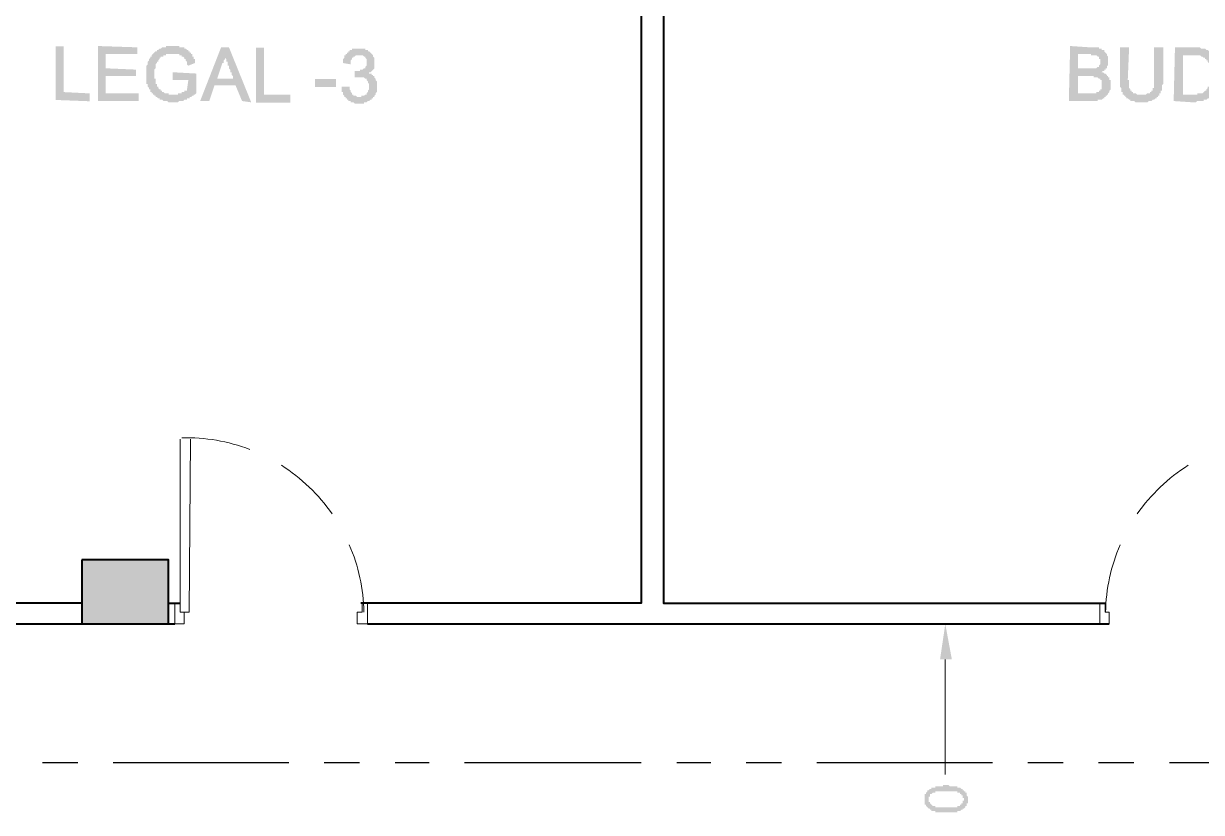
# Model space of a CAD drawing. Header units: inches. Extents: x -11 to 213, y -78 to 40.
# Drawn here: x 25.43 to 30.87, y 22.42 to 26.06 of the extents above; entities that cross this region are included whole.
import ezdxf

# ---------------------------------------------------------------- set-up
doc = ezdxf.new("R2010")
doc.units = ezdxf.units.IN
doc.header["$MEASUREMENT"] = 0
doc.layers.add('PDF_0', color=7, linetype='Continuous')

msp = doc.modelspace()

# ---------------------------------------------------------------- hatches: boundary and pattern name
at = {"layer": 'PDF_0'}
for points in [[(25.73476, 25.70622), (25.57752, 25.71227), (25.57752, 25.96023), (25.6138, 25.96023), (25.6138, 25.74856), (25.73476, 25.74251)], [(25.96015, 25.70722), (25.77267, 25.70722), (25.77267, 25.96123), (25.9541, 25.95518), (25.9541, 25.92494), (25.80896, 25.92494), (25.80896, 25.85841), (25.94806, 25.85237), (25.94806, 25.82213), (25.80896, 25.82213), (25.80896, 25.7435), (25.96015, 25.7435)], [(26.22627, 25.74351), (26.22022, 25.73746), (26.22022, 25.73746), (26.21417, 25.73746), (26.21417, 25.73141), (26.20812, 25.73141), (26.20812, 25.73141), (26.20208, 25.72536), (26.20208, 25.72536), (26.19603, 25.72536), (26.19603, 25.71932), (26.18998, 25.71932), (26.18998, 25.71932), (26.18393, 25.71932), (26.18393, 25.71327), (26.17789, 25.71327), (26.17789, 25.71327), (26.17184, 25.71327), (26.17184, 25.71327), (26.16579, 25.70722), (26.16579, 25.70722), (26.15974, 25.70722), (26.15974, 25.70722), (26.15369, 25.70722), (26.15369, 25.70722), (26.14765, 25.70722), (26.14765, 25.70722), (26.1416, 25.70117), (26.13555, 25.70117), (26.13555, 25.70117), (26.1295, 25.70117), (26.1295, 25.70117), (26.12345, 25.70117), (26.12345, 25.70117), (26.11741, 25.70117), (26.11741, 25.70117), (26.11136, 25.70117), (26.11136, 25.70117), (26.10531, 25.70117), (26.09926, 25.70117), (26.09926, 25.70117), (26.09321, 25.70722), (26.09321, 25.70722), (26.08717, 25.70722), (26.08717, 25.70722), (26.08112, 25.70722), (26.07507, 25.70722), (26.07507, 25.70722), (26.06902, 25.71327), (26.06902, 25.71327), (26.06298, 25.71327), (26.06298, 25.71327), (26.05693, 25.71327), (26.05693, 25.71932), (26.05088, 25.71932), (26.05088, 25.71932), (26.05088, 25.71932), (26.04483, 25.72536), (26.04483, 25.72536), (26.03878, 25.72536), (26.03878, 25.73141), (26.03274, 25.73141), (26.03274, 25.73141), (26.03274, 25.73746), (26.02669, 25.73746), (26.02669, 25.73746), (26.02669, 25.74351), (26.02064, 25.74351), (26.02064, 25.74351), (26.02064, 25.74955), (26.01459, 25.74955), (26.01459, 25.7556), (26.01459, 25.7556), (26.01459, 25.76165), (26.00854, 25.76165), (26.00854, 25.76165), (26.00854, 25.7677), (26.00854, 25.7677), (26.0025, 25.77375), (26.0025, 25.77375), (26.0025, 25.77979), (26.0025, 25.77979), (26.0025, 25.78584), (25.99645, 25.78584), (25.99645, 25.79189), (25.99645, 25.79794), (25.99645, 25.79794), (25.99645, 25.80399), (25.99645, 25.80399), (25.99645, 25.81003), (25.99645, 25.81003), (25.99645, 25.81608), (25.99645, 25.82213), (25.99645, 25.82213), (25.99645, 25.82818), (25.99645, 25.83423), (25.99645, 25.83423), (25.99645, 25.83423), (25.99645, 25.84027), (25.99645, 25.84027), (25.99645, 25.84632), (25.99645, 25.85237), (25.99645, 25.85237), (25.99645, 25.85842), (25.99645, 25.85842), (25.99645, 25.86446), (25.99645, 25.86446), (25.99645, 25.87051), (25.99645, 25.87051), (26.0025, 25.87656), (26.0025, 25.88261), (26.0025, 25.88261), (26.0025, 25.88866), (26.0025, 25.88866), (26.00854, 25.8947), (26.00854, 25.8947), (26.00854, 25.8947), (26.00854, 25.90075), (26.01459, 25.9068), (26.01459, 25.9068), (26.01459, 25.91285), (26.01459, 25.91285), (26.02064, 25.91285), (26.02064, 25.9189), (26.02064, 25.9189), (26.02669, 25.92494), (26.02669, 25.92494), (26.03274, 25.93099), (26.03274, 25.93099), (26.03274, 25.93099), (26.03878, 25.93704), (26.03878, 25.93704), (26.04483, 25.93704), (26.04483, 25.94309), (26.05088, 25.94309), (26.05088, 25.94309), (26.05693, 25.94913), (26.05693, 25.94913), (26.06298, 25.94913), (26.06298, 25.94913), (26.06298, 25.94913), (26.06902, 25.95518), (26.06902, 25.95518), (26.07507, 25.95518), (26.08112, 25.95518), (26.08112, 25.95518), (26.08717, 25.95518), (26.08717, 25.96123), (26.09321, 25.96123), (26.09321, 25.96123), (26.09926, 25.96123), (26.09926, 25.96123), (26.10531, 25.96123), (26.11136, 25.96123), (26.11136, 25.96123), (26.11741, 25.96123), (26.11741, 25.96123), (26.12345, 25.96123), (26.1295, 25.96123), (26.1295, 25.96123), (26.13555, 25.96123), (26.1416, 25.96123), (26.1416, 25.96123), (26.14765, 25.96123), (26.14765, 25.95518), (26.15369, 25.95518), (26.15369, 25.95518), (26.15974, 25.95518), (26.16579, 25.95518), (26.16579, 25.95518), (26.17184, 25.95518), (26.17184, 25.94913), (26.17789, 25.94913), (26.17789, 25.94913), (26.17789, 25.94913), (26.18393, 25.94309), (26.18393, 25.94309), (26.18998, 25.94309), (26.18998, 25.93704), (26.18998, 25.93704), (26.19603, 25.93704), (26.19603, 25.93099), (26.20208, 25.93099), (26.20208, 25.93099), (26.20208, 25.92494), (26.20812, 25.92494), (26.20812, 25.9189), (26.20812, 25.9189), (26.20812, 25.91285), (26.21417, 25.91285), (26.21417, 25.9068), (26.21417, 25.9068), (26.21417, 25.90075), (26.22022, 25.90075), (26.22022, 25.8947), (26.22022, 25.8947), (26.22022, 25.88866), (26.22022, 25.88261), (26.22022, 25.88261), (26.18998, 25.87051), (26.18393, 25.87656), (26.18393, 25.88261), (26.18393, 25.88261), (26.18393, 25.88866), (26.18393, 25.88866), (26.17789, 25.8947), (26.17789, 25.8947), (26.17789, 25.90075), (26.17184, 25.90075), (26.17184, 25.9068), (26.17184, 25.9068), (26.16579, 25.91285), (26.16579, 25.91285), (26.16579, 25.91285), (26.15974, 25.91285), (26.15974, 25.9189), (26.15369, 25.9189), (26.15369, 25.9189), (26.14765, 25.9189), (26.14765, 25.92494), (26.1416, 25.92494), (26.1416, 25.92494), (26.13555, 25.92494), (26.13555, 25.92494), (26.1295, 25.92494), (26.12345, 25.92494), (26.12345, 25.92494), (26.11741, 25.92494), (26.11741, 25.92494), (26.11136, 25.92494), (26.11136, 25.92494), (26.10531, 25.92494), (26.09926, 25.92494), (26.09926, 25.92494), (26.09321, 25.92494), (26.09321, 25.92494), (26.08717, 25.92494), (26.08717, 25.9189), (26.08112, 25.9189), (26.08112, 25.9189), (26.07507, 25.9189), (26.07507, 25.91285), (26.06902, 25.91285), (26.06902, 25.91285), (26.06298, 25.91285), (26.06298, 25.9068), (26.06298, 25.9068), (26.05693, 25.9068), (26.05693, 25.90075), (26.05693, 25.90075), (26.05693, 25.90075), (26.05088, 25.8947), (26.05088, 25.8947), (26.05088, 25.88866), (26.04483, 25.88866), (26.04483, 25.88866), (26.04483, 25.88261), (26.04483, 25.88261), (26.03878, 25.87656), (26.03878, 25.87656), (26.03878, 25.87051), (26.03878, 25.86446), (26.03878, 25.86446), (26.03878, 25.85842), (26.03878, 25.85842), (26.03274, 25.85237), (26.03274, 25.85237), (26.03274, 25.84632), (26.03274, 25.84027), (26.03274, 25.84027), (26.03274, 25.83423), (26.03274, 25.83423), (26.03274, 25.82818), (26.03274, 25.82818), (26.03274, 25.82213), (26.03274, 25.81608), (26.03274, 25.81608), (26.03274, 25.81003), (26.03878, 25.81003), (26.03878, 25.80399), (26.03878, 25.79794), (26.03878, 25.79794), (26.03878, 25.79189), (26.03878, 25.79189), (26.03878, 25.78584), (26.04483, 25.78584), (26.04483, 25.77979), (26.04483, 25.77979), (26.04483, 25.77979), (26.04483, 25.77375), (26.05088, 25.77375), (26.05088, 25.7677), (26.05088, 25.7677), (26.05693, 25.76165), (26.05693, 25.76165), (26.06298, 25.76165), (26.06298, 25.7556), (26.06298, 25.7556), (26.06902, 25.7556), (26.06902, 25.74955), (26.07507, 25.74955), (26.07507, 25.74955), (26.07507, 25.74955), (26.08112, 25.74351), (26.08112, 25.74351), (26.08717, 25.74351), (26.08717, 25.74351), (26.09321, 25.74351), (26.09926, 25.74351), (26.09926, 25.73746), (26.10531, 25.73746), (26.10531, 25.73746), (26.11136, 25.73746), (26.11136, 25.73746), (26.11741, 25.73746), (26.11741, 25.73746), (26.12345, 25.73746), (26.12345, 25.73746), (26.1295, 25.73746), (26.13555, 25.73746), (26.13555, 25.73746), (26.1416, 25.73746), (26.1416, 25.74351), (26.14765, 25.74351), (26.14765, 25.74351), (26.15369, 25.74351), (26.15369, 25.74351), (26.15974, 25.74351), (26.15974, 25.74955), (26.16579, 25.74955), (26.16579, 25.74955), (26.17184, 25.74955), (26.17184, 25.7556), (26.17789, 25.7556), (26.17789, 25.7556), (26.18393, 25.7556), (26.18393, 25.76165), (26.18393, 25.76165), (26.18998, 25.80399), (26.11741, 25.80399), (26.11741, 25.84027), (26.22627, 25.83423)], [(26.66008, 25.70017), (26.50284, 25.70017), (26.50284, 25.95418), (26.53913, 25.95418), (26.53913, 25.73646), (26.66008, 25.73646)], [(27.01857, 25.83423), (27.01857, 25.83423), (27.02462, 25.83423), (27.03067, 25.83423), (27.03067, 25.83423), (27.03672, 25.83423), (27.03672, 25.82818), (27.03672, 25.82818), (27.04276, 25.82818), (27.04276, 25.82213), (27.04881, 25.82213), (27.04881, 25.81608), (27.04881, 25.81608), (27.04881, 25.81608), (27.05486, 25.81004), (27.05486, 25.81004), (27.05486, 25.80399), (27.05486, 25.80399), (27.06091, 25.79794), (27.06091, 25.79794), (27.06091, 25.79189), (27.06091, 25.79189), (27.06091, 25.78585), (27.06091, 25.7798), (27.06091, 25.7798), (27.06091, 25.77375), (27.06091, 25.77375), (27.06091, 25.7677), (27.06091, 25.7677), (27.06091, 25.76165), (27.06091, 25.76165), (27.06091, 25.75561), (27.06091, 25.75561), (27.06091, 25.74956), (27.06091, 25.74956), (27.05486, 25.74351), (27.05486, 25.74351), (27.05486, 25.73746), (27.05486, 25.73746), (27.04881, 25.73141), (27.04881, 25.73141), (27.04881, 25.72537), (27.04276, 25.72537), (27.04276, 25.72537), (27.04276, 25.71932), (27.03672, 25.71932), (27.03672, 25.71932), (27.03672, 25.71327), (27.03067, 25.71327), (27.03067, 25.71327), (27.02462, 25.70722), (27.02462, 25.70722), (27.01857, 25.70722), (27.01857, 25.70722), (27.01253, 25.70118), (27.01253, 25.70118), (27.00648, 25.70118), (27.00648, 25.70118), (27.00043, 25.70118), (27.00043, 25.69513), (26.99438, 25.69513), (26.99438, 25.69513), (26.98833, 25.69513), (26.98229, 25.69513), (26.98229, 25.69513), (26.97624, 25.69513), (26.97624, 25.69513), (26.97624, 25.69513), (26.97019, 25.69513), (26.96414, 25.69513), (26.96414, 25.69513), (26.95809, 25.69513), (26.95809, 25.69513), (26.95205, 25.70118), (26.95205, 25.70118), (26.946, 25.70118), (26.93995, 25.70118), (26.93995, 25.70118), (26.93995, 25.70722), (26.9339, 25.70722), (26.9339, 25.70722), (26.92786, 25.70722), (26.92786, 25.71327), (26.92181, 25.71327), (26.92181, 25.71327), (26.92181, 25.71932), (26.91576, 25.71932), (26.91576, 25.72537), (26.91576, 25.72537), (26.90971, 25.72537), (26.90971, 25.73141), (26.90971, 25.73141), (26.90366, 25.73746), (26.90366, 25.73746), (26.90366, 25.74351), (26.90366, 25.74351), (26.90366, 25.74956), (26.89762, 25.74956), (26.89762, 25.75561), (26.89762, 25.76165), (26.89762, 25.76165), (26.89762, 25.7677), (26.89762, 25.7677), (26.89762, 25.77375), (26.9339, 25.77375), (26.9339, 25.77375), (26.9339, 25.7677), (26.9339, 25.76165), (26.9339, 25.76165), (26.93995, 25.75561), (26.93995, 25.75561), (26.93995, 25.74956), (26.93995, 25.74956), (26.946, 25.74351), (26.946, 25.74351), (26.946, 25.73746), (26.946, 25.73746), (26.95205, 25.73746), (26.95205, 25.73141), (26.95809, 25.73141), (26.95809, 25.73141), (26.96414, 25.73141), (26.96414, 25.73141), (26.97019, 25.72537), (26.97019, 25.72537), (26.97624, 25.72537), (26.97624, 25.72537), (26.98229, 25.72537), (26.98229, 25.72537), (26.98833, 25.72537), (26.98833, 25.73141), (26.99438, 25.73141), (26.99438, 25.73141), (27.00043, 25.73141), (27.00043, 25.73141), (27.00648, 25.73746), (27.00648, 25.73746), (27.01253, 25.73746), (27.01253, 25.74351), (27.01253, 25.74351), (27.01857, 25.74956), (27.01857, 25.74956), (27.01857, 25.75561), (27.01857, 25.75561), (27.02462, 25.76165), (27.02462, 25.76165), (27.02462, 25.7677), (27.02462, 25.7677), (27.02462, 25.77375), (27.02462, 25.7798), (27.02462, 25.7798), (27.02462, 25.78585), (27.02462, 25.78585), (27.01857, 25.79189), (27.01857, 25.79189), (27.01857, 25.79794), (27.01857, 25.79794), (27.01253, 25.80399), (27.01253, 25.80399), (27.01253, 25.80399), (27.01253, 25.81004), (27.00648, 25.81004), (27.00648, 25.81004), (27.00043, 25.81608), (27.00043, 25.81608), (26.99438, 25.81608), (26.99438, 25.81608), (26.98833, 25.81608), (26.98833, 25.81608), (26.98229, 25.81608), (26.98229, 25.81608), (26.97624, 25.81608), (26.97624, 25.81608), (26.97019, 25.81608), (26.97019, 25.81608), (26.96414, 25.81608), (26.95809, 25.81608), (26.95809, 25.81608), (26.95809, 25.81608), (26.95809, 25.84632), (26.96414, 25.84632), (26.97019, 25.84632), (26.97019, 25.84632), (26.97624, 25.84632), (26.97624, 25.84632), (26.98229, 25.84632), (26.98229, 25.84632), (26.98229, 25.85237), (26.98833, 25.85237), (26.98833, 25.85237), (26.99438, 25.85237), (26.99438, 25.85237), (27.00043, 25.85842), (27.00043, 25.85842), (27.00648, 25.85842), (27.00648, 25.86447), (27.00648, 25.86447), (27.00648, 25.86447), (27.01253, 25.87052), (27.01253, 25.87052), (27.01253, 25.87656), (27.01253, 25.87656), (27.01253, 25.88261), (27.01253, 25.88261), (27.01253, 25.88866), (27.01253, 25.89471), (27.01253, 25.89471), (27.01253, 25.90075), (27.01253, 25.90075), (27.00648, 25.9068), (27.00648, 25.9068), (27.00648, 25.9068), (27.00648, 25.91285), (27.00043, 25.91285), (27.00043, 25.91285), (26.99438, 25.9189), (26.99438, 25.9189), (26.98833, 25.9189), (26.98833, 25.9189), (26.98229, 25.9189), (26.97624, 25.9189), (26.97624, 25.9189), (26.97624, 25.9189), (26.97019, 25.9189), (26.97019, 25.9189), (26.96414, 25.9189), (26.96414, 25.9189), (26.95809, 25.91285), (26.95809, 25.91285), (26.95205, 25.91285), (26.95205, 25.9068), (26.95205, 25.9068), (26.946, 25.9068), (26.946, 25.90075), (26.946, 25.90075), (26.93995, 25.89471), (26.93995, 25.89471), (26.93995, 25.88866), (26.93995, 25.88866), (26.93995, 25.88261), (26.93995, 25.87656), (26.93995, 25.87656), (26.90366, 25.88261), (26.90366, 25.88866), (26.90366, 25.88866), (26.90366, 25.89471), (26.90366, 25.89471), (26.90366, 25.90075), (26.90971, 25.9068), (26.90971, 25.9068), (26.90971, 25.91285), (26.90971, 25.91285), (26.90971, 25.9189), (26.91576, 25.9189), (26.91576, 25.92495), (26.91576, 25.92495), (26.92181, 25.92495), (26.92181, 25.93099), (26.92181, 25.93099), (26.92786, 25.93099), (26.92786, 25.93704), (26.9339, 25.93704), (26.9339, 25.93704), (26.9339, 25.94309), (26.93995, 25.94309), (26.93995, 25.94309), (26.946, 25.94309), (26.946, 25.94914), (26.95205, 25.94914), (26.95205, 25.94914), (26.95809, 25.94914), (26.96414, 25.94914), (26.96414, 25.94914), (26.97019, 25.94914), (26.97019, 25.94914), (26.97624, 25.94914), (26.97624, 25.94914), (26.98229, 25.94914), (26.98229, 25.94914), (26.98833, 25.94914), (26.99438, 25.94914), (26.99438, 25.94914), (27.00043, 25.94914), (27.00043, 25.94914), (27.00648, 25.94914), (27.00648, 25.94309), (27.01253, 25.94309), (27.01253, 25.94309), (27.01857, 25.94309), (27.01857, 25.93704), (27.02462, 25.93704), (27.02462, 25.93704), (27.03067, 25.93099), (27.03067, 25.93099), (27.03067, 25.93099), (27.03067, 25.93099), (27.03672, 25.92495), (27.03672, 25.92495), (27.04276, 25.9189), (27.04276, 25.9189), (27.04276, 25.91285), (27.04276, 25.91285), (27.04881, 25.9068), (27.04881, 25.9068), (27.04881, 25.90075), (27.04881, 25.90075), (27.04881, 25.89471), (27.04881, 25.89471), (27.04881, 25.88866), (27.04881, 25.88866), (27.04881, 25.88261), (27.04881, 25.88261), (27.04881, 25.87656), (27.04881, 25.87052), (27.04881, 25.87052), (27.04881, 25.86447), (27.04881, 25.86447), (27.04881, 25.85842), (27.04881, 25.85842), (27.04276, 25.85237), (27.04276, 25.85237), (27.04276, 25.85237), (27.03672, 25.84632), (27.03672, 25.84632), (27.03672, 25.84632), (27.03067, 25.84028), (27.03067, 25.84028), (27.02462, 25.84028), (27.02462, 25.83423), (27.01857, 25.83423), (27.01857, 25.83423)], [(30.68978, 25.81004), (30.68978, 25.81004), (30.68978, 25.80399), (30.68978, 25.79794), (30.68978, 25.79794), (30.68978, 25.79189), (30.68978, 25.79189), (30.68978, 25.78585), (30.68978, 25.78585), (30.68374, 25.7798), (30.68374, 25.77375), (30.68374, 25.77375), (30.68374, 25.77375), (30.68374, 25.7677), (30.68374, 25.7677), (30.68374, 25.76165), (30.68374, 25.76165), (30.68374, 25.75561), (30.67769, 25.75561), (30.67769, 25.74956), (30.67769, 25.74956), (30.67769, 25.74351), (30.67164, 25.74351), (30.67164, 25.73746), (30.67164, 25.73746), (30.67164, 25.73141), (30.66559, 25.73141), (30.66559, 25.73141), (30.66559, 25.72537), (30.65954, 25.72537), (30.65954, 25.71932), (30.6535, 25.71932), (30.6535, 25.71932), (30.64745, 25.71327), (30.64745, 25.71327), (30.6414, 25.71327), (30.6414, 25.71327), (30.6414, 25.71327), (30.63535, 25.70722), (30.63535, 25.70722), (30.6293, 25.70722), (30.6293, 25.70722), (30.62326, 25.70722), (30.62326, 25.70722), (30.61721, 25.70118), (30.61116, 25.70118), (30.61116, 25.70118), (30.60511, 25.70118), (30.60511, 25.70118), (30.59907, 25.70118), (30.59302, 25.70118), (30.59302, 25.70118), (30.58697, 25.70118), (30.58697, 25.70118), (30.58092, 25.70118), (30.57487, 25.70118), (30.57487, 25.70118), (30.56883, 25.70118), (30.56883, 25.70118), (30.56278, 25.70118), (30.55673, 25.70722), (30.55673, 25.70722), (30.55068, 25.70722), (30.55068, 25.70722), (30.54463, 25.70722), (30.54463, 25.70722), (30.53859, 25.70722), (30.53859, 25.71327), (30.53254, 25.71327), (30.53254, 25.71327), (30.53254, 25.71327), (30.52649, 25.71932), (30.52649, 25.71932), (30.52044, 25.71932), (30.52044, 25.72537), (30.5144, 25.72537), (30.5144, 25.72537), (30.5144, 25.73141), (30.50835, 25.73141), (30.50835, 25.73141), (30.50835, 25.73746), (30.5023, 25.73746), (30.5023, 25.74351), (30.5023, 25.74351), (30.5023, 25.74956), (30.49625, 25.74956), (30.49625, 25.75561), (30.49625, 25.76165), (30.49625, 25.76165), (30.49625, 25.7677), (30.49625, 25.7677), (30.4902, 25.77375), (30.4902, 25.77375), (30.4902, 25.77375), (30.4902, 25.7798), (30.4902, 25.78585), (30.4902, 25.78585), (30.4902, 25.79189), (30.4902, 25.79189), (30.4902, 25.79794), (30.4902, 25.79794), (30.4902, 25.80399), (30.4902, 25.81004), (30.4902, 25.81004), (30.4902, 25.81004), (30.4902, 25.95519), (30.53254, 25.95519), (30.52649, 25.81004), (30.52649, 25.81004), (30.52649, 25.80399), (30.53254, 25.80399), (30.53254, 25.79794), (30.53254, 25.79189), (30.53254, 25.79189), (30.53254, 25.78585), (30.53254, 25.78585), (30.53254, 25.7798), (30.53254, 25.7798), (30.53254, 25.77375), (30.53254, 25.77375), (30.53254, 25.7677), (30.53254, 25.7677), (30.53859, 25.76165), (30.53859, 25.76165), (30.53859, 25.75561), (30.54463, 25.75561), (30.54463, 25.74956), (30.54463, 25.74956), (30.54463, 25.74956), (30.55068, 25.74956), (30.55068, 25.74351), (30.55673, 25.74351), (30.55673, 25.74351), (30.56278, 25.74351), (30.56278, 25.74351), (30.56883, 25.73746), (30.56883, 25.73746), (30.57487, 25.73746), (30.57487, 25.73746), (30.58092, 25.73746), (30.58697, 25.73746), (30.58697, 25.73746), (30.59302, 25.73746), (30.59302, 25.73746), (30.59907, 25.73746), (30.60511, 25.73746), (30.60511, 25.73746), (30.61116, 25.73746), (30.61116, 25.73746), (30.61721, 25.74351), (30.61721, 25.74351), (30.62326, 25.74351), (30.62326, 25.74351), (30.6293, 25.74351), (30.6293, 25.74351), (30.6293, 25.74956), (30.63535, 25.74956), (30.63535, 25.75561), (30.63535, 25.75561), (30.6414, 25.75561), (30.6414, 25.76165), (30.6414, 25.76165), (30.6414, 25.7677), (30.64745, 25.7677), (30.64745, 25.77375), (30.64745, 25.77375), (30.64745, 25.77375), (30.64745, 25.7798), (30.64745, 25.7798), (30.64745, 25.78585), (30.64745, 25.79189), (30.64745, 25.79189), (30.64745, 25.79794), (30.64745, 25.79794), (30.64745, 25.80399), (30.64745, 25.81004), (30.64745, 25.81004), (30.64745, 25.95519), (30.68978, 25.95519)]]:
    msp.add_hatch(color=256, dxfattribs=at).paths.add_polyline_path(points)
h = msp.add_hatch(color=256, dxfattribs=at)
h.paths.add_polyline_path([(26.48029, 25.70117), (26.43796, 25.70722), (26.40772, 25.77979), (26.31095, 25.77979), (26.28676, 25.70722), (26.24442, 25.70722), (26.34119, 25.95518), (26.37748, 25.95518)], flags=0)
h.paths.add_polyline_path([(26.39562, 25.81003), (26.39562, 25.81608), (26.39562, 25.82213), (26.38957, 25.82817), (26.38957, 25.83422), (26.38957, 25.84027), (26.38353, 25.84027), (26.38353, 25.84632), (26.38353, 25.85237), (26.38353, 25.85237), (26.37748, 25.85841), (26.37748, 25.86446), (26.37748, 25.86446), (26.37748, 25.87051), (26.37143, 25.87051), (26.37143, 25.87656), (26.37143, 25.87656), (26.37143, 25.88261), (26.37143, 25.88261), (26.37143, 25.88865), (26.37143, 25.88865), (26.36538, 25.88865), (26.36538, 25.88865), (26.36538, 25.8947), (26.36538, 25.8947), (26.36538, 25.8947), (26.36538, 25.8947), (26.36538, 25.8947), (26.36538, 25.90075), (26.36538, 25.90075), (26.35933, 25.9068), (26.35933, 25.9068), (26.35933, 25.91284), (26.35933, 25.91889), (26.35933, 25.91889), (26.35933, 25.92494), (26.35933, 25.92494), (26.35933, 25.91889), (26.35933, 25.91889), (26.35933, 25.91284), (26.35933, 25.9068), (26.35933, 25.9068), (26.35933, 25.90075), (26.35933, 25.90075), (26.35329, 25.8947), (26.35329, 25.8947), (26.35329, 25.88865), (26.35329, 25.88865), (26.35329, 25.88261), (26.34724, 25.88261), (26.32305, 25.81003)], flags=0)
h = msp.add_hatch(color=256, dxfattribs=at)
h.paths.add_polyline_path([(30.40552, 25.84028), (30.40552, 25.84028), (30.41157, 25.84028), (30.41157, 25.84028), (30.41762, 25.83423), (30.41762, 25.83423), (30.42366, 25.83423), (30.42366, 25.83423), (30.42971, 25.82818), (30.42971, 25.82818), (30.42971, 25.82213), (30.43576, 25.82213), (30.43576, 25.82213), (30.43576, 25.81608), (30.44181, 25.81608), (30.44181, 25.81004), (30.44181, 25.81004), (30.44181, 25.80399), (30.44786, 25.80399), (30.44786, 25.79794), (30.44786, 25.79189), (30.44786, 25.79189), (30.44786, 25.78585), (30.44786, 25.78585), (30.44786, 25.7798), (30.44786, 25.7798), (30.44786, 25.77375), (30.44786, 25.77375), (30.44786, 25.7677), (30.44786, 25.76165), (30.44786, 25.76165), (30.44181, 25.75561), (30.44181, 25.75561), (30.44181, 25.74956), (30.44181, 25.74956), (30.43576, 25.74351), (30.43576, 25.74351), (30.43576, 25.74351), (30.43576, 25.73746), (30.42971, 25.73746), (30.42971, 25.73141), (30.42971, 25.73141), (30.42366, 25.73141), (30.42366, 25.72537), (30.42366, 25.72537), (30.41762, 25.72537), (30.41762, 25.71932), (30.41157, 25.71932), (30.41157, 25.71932), (30.40552, 25.71327), (30.40552, 25.71327), (30.39947, 25.71327), (30.39947, 25.71327), (30.39343, 25.71327), (30.39343, 25.71327), (30.38738, 25.71327), (30.38738, 25.70722), (30.38133, 25.70722), (30.38133, 25.70722), (30.37528, 25.70722), (30.36923, 25.70722), (30.36923, 25.70722), (30.36319, 25.70722), (30.35714, 25.70722), (30.35714, 25.70722), (30.35109, 25.70722), (30.25432, 25.70722), (30.26037, 25.96123), (30.35109, 25.95519), (30.35714, 25.95519), (30.36319, 25.95519), (30.36319, 25.95519), (30.36923, 25.95519), (30.37528, 25.95519), (30.37528, 25.95519), (30.38133, 25.95519), (30.38738, 25.95519), (30.38738, 25.95519), (30.39343, 25.95519), (30.39343, 25.94914), (30.39947, 25.94914), (30.39947, 25.94914), (30.40552, 25.94914), (30.40552, 25.94914), (30.40552, 25.94309), (30.41157, 25.94309), (30.41157, 25.94309), (30.41762, 25.94309), (30.41762, 25.93704), (30.41762, 25.93704), (30.41762, 25.93704), (30.42366, 25.93099), (30.42366, 25.93099), (30.42971, 25.92495), (30.42971, 25.92495), (30.42971, 25.9189), (30.42971, 25.9189), (30.43576, 25.91285), (30.43576, 25.91285), (30.43576, 25.9068), (30.43576, 25.9068), (30.43576, 25.90075), (30.43576, 25.90075), (30.43576, 25.89471), (30.43576, 25.89471), (30.43576, 25.88866), (30.43576, 25.88261), (30.43576, 25.88261), (30.43576, 25.87656), (30.43576, 25.87656), (30.43576, 25.87052), (30.42971, 25.87052), (30.42971, 25.86447), (30.42971, 25.86447), (30.42971, 25.85842), (30.42366, 25.85842), (30.42366, 25.85237), (30.42366, 25.85237), (30.41762, 25.85237), (30.41762, 25.84632), (30.41157, 25.84632), (30.41157, 25.84632), (30.40552, 25.84028), (30.40552, 25.84028), (30.40552, 25.84028)], flags=0)
h.paths.add_polyline_path([(30.29666, 25.85842), (30.34504, 25.85842), (30.35109, 25.85842), (30.35109, 25.85842), (30.35714, 25.85842), (30.36319, 25.85842), (30.36319, 25.85842), (30.36923, 25.85842), (30.36923, 25.85842), (30.37528, 25.85842), (30.37528, 25.85842), (30.38133, 25.85842), (30.38133, 25.85842), (30.38738, 25.86447), (30.38738, 25.86447), (30.39343, 25.86447), (30.39343, 25.87052), (30.39343, 25.87052), (30.39343, 25.87052), (30.39947, 25.87656), (30.39947, 25.88261), (30.39947, 25.88261), (30.39947, 25.88866), (30.39947, 25.88866), (30.39947, 25.89471), (30.39947, 25.89471), (30.39947, 25.90075), (30.39343, 25.90075), (30.39343, 25.9068), (30.39343, 25.9068), (30.39343, 25.91285), (30.39343, 25.91285), (30.38738, 25.91285), (30.38738, 25.91285), (30.38133, 25.9189), (30.38133, 25.9189), (30.37528, 25.9189), (30.37528, 25.9189), (30.36923, 25.9189), (30.36923, 25.9189), (30.36319, 25.9189), (30.36319, 25.9189), (30.35714, 25.9189), (30.35714, 25.92495), (30.35109, 25.92495), (30.35109, 25.92495), (30.34504, 25.92495), (30.34504, 25.92495), (30.29666, 25.92495)], flags=0)
h.paths.add_polyline_path([(30.29666, 25.74351), (30.35109, 25.74351), (30.35714, 25.74351), (30.36319, 25.74351), (30.36319, 25.74351), (30.36923, 25.74351), (30.37528, 25.74351), (30.37528, 25.74351), (30.38133, 25.74351), (30.38133, 25.74956), (30.38738, 25.74956), (30.38738, 25.74956), (30.39343, 25.74956), (30.39343, 25.74956), (30.39343, 25.75561), (30.39343, 25.75561), (30.39947, 25.75561), (30.39947, 25.75561), (30.39947, 25.76165), (30.40552, 25.76165), (30.40552, 25.7677), (30.40552, 25.7677), (30.40552, 25.77375), (30.40552, 25.77375), (30.40552, 25.7798), (30.40552, 25.7798), (30.40552, 25.78585), (30.40552, 25.78585), (30.40552, 25.79189), (30.40552, 25.79794), (30.40552, 25.79794), (30.40552, 25.80399), (30.39947, 25.80399), (30.39947, 25.80399), (30.39947, 25.81004), (30.39343, 25.81004), (30.39343, 25.81004), (30.39343, 25.81004), (30.38738, 25.81608), (30.38738, 25.81608), (30.38133, 25.81608), (30.38133, 25.81608), (30.37528, 25.81608), (30.37528, 25.81608), (30.36923, 25.81608), (30.36923, 25.82213), (30.36319, 25.82213), (30.35714, 25.82213), (30.35714, 25.82213), (30.35109, 25.82213), (30.35109, 25.82213), (30.29666, 25.82213)], flags=0)
h = msp.add_hatch(color=256, dxfattribs=at)
h.paths.add_polyline_path([(30.74421, 25.95519), (30.82888, 25.95519), (30.83493, 25.95519), (30.83493, 25.95519), (30.84098, 25.95519), (30.84703, 25.95519), (30.84703, 25.95519), (30.85308, 25.95519), (30.85308, 25.95519), (30.85912, 25.95519), (30.85912, 25.95519), (30.86517, 25.94914), (30.86517, 25.94914), (30.87122, 25.94914), (30.87122, 25.94914), (30.87727, 25.94914), (30.87727, 25.94914), (30.88332, 25.94914), (30.88332, 25.94914), (30.88936, 25.9431), (30.88936, 25.9431), (30.89541, 25.9431), (30.89541, 25.9431), (30.90146, 25.93705), (30.90146, 25.93705), (30.90751, 25.93705), (30.90751, 25.931), (30.91356, 25.931), (30.91356, 25.931), (30.91356, 25.92495), (30.9196, 25.92495), (30.9196, 25.92495), (30.92565, 25.9189), (30.92565, 25.9189), (30.92565, 25.91286), (30.92565, 25.91286), (30.9317, 25.90681), (30.9317, 25.90681), (30.9317, 25.90076), (30.93775, 25.90076), (30.93775, 25.89471), (30.93775, 25.89471), (30.93775, 25.88867), (30.93775, 25.88867), (30.94379, 25.88262), (30.94379, 25.88262), (30.94379, 25.87657), (30.94379, 25.87657), (30.94379, 25.87052), (30.94379, 25.87052), (30.94379, 25.86447), (30.94984, 25.86447), (30.94984, 25.85843), (30.94984, 25.85843), (30.94984, 25.85238), (30.94984, 25.85238), (30.94984, 25.84633), (30.94984, 25.84028), (30.94984, 25.84028), (30.94984, 25.83423), (30.94984, 25.82819), (30.94984, 25.82819), (30.94984, 25.82819), (30.94984, 25.82214), (30.94984, 25.81609), (30.94984, 25.81609), (30.94984, 25.81004), (30.94984, 25.804), (30.94984, 25.804), (30.94984, 25.79795), (30.94379, 25.79795), (30.94379, 25.7919), (30.94379, 25.7919), (30.94379, 25.78585), (30.94379, 25.7798), (30.94379, 25.7798), (30.94379, 25.77376), (30.93775, 25.77376), (30.93775, 25.76771), (30.93775, 25.76771), (30.93775, 25.76166), (30.93775, 25.76166), (30.9317, 25.75561), (30.9317, 25.75561), (30.9317, 25.74956), (30.9317, 25.74956), (30.92565, 25.74956), (30.92565, 25.74352), (30.92565, 25.74352), (30.9196, 25.73747), (30.9196, 25.73747), (30.9196, 25.73747), (30.9196, 25.73142), (30.91356, 25.73142), (30.91356, 25.73142), (30.91356, 25.72537), (30.90751, 25.72537), (30.90751, 25.72537), (30.90751, 25.72537), (30.90146, 25.71932), (30.90146, 25.71932), (30.89541, 25.71932), (30.89541, 25.71932), (30.88936, 25.71328), (30.88936, 25.71328), (30.88936, 25.71328), (30.88332, 25.71328), (30.87727, 25.71328), (30.87727, 25.70723), (30.87122, 25.70723), (30.87122, 25.70723), (30.86517, 25.70723), (30.86517, 25.70723), (30.85912, 25.70723), (30.85308, 25.70723), (30.85308, 25.70723), (30.84703, 25.70723), (30.84703, 25.70723), (30.84098, 25.70118), (30.83493, 25.70118), (30.83493, 25.70118), (30.82888, 25.70118), (30.73817, 25.70723)], flags=0)
h.paths.add_polyline_path([(30.7805, 25.73747), (30.82888, 25.73747), (30.83493, 25.73747), (30.83493, 25.73747), (30.84098, 25.73747), (30.84098, 25.73747), (30.84703, 25.73747), (30.84703, 25.74352), (30.85308, 25.74352), (30.85308, 25.74352), (30.85308, 25.74352), (30.85912, 25.74352), (30.86517, 25.74352), (30.86517, 25.74352), (30.87122, 25.74352), (30.87122, 25.74352), (30.87727, 25.74956), (30.87727, 25.74956), (30.87727, 25.74956), (30.88332, 25.75561), (30.88332, 25.75561), (30.88936, 25.75561), (30.88936, 25.76166), (30.88936, 25.76166), (30.89541, 25.76771), (30.89541, 25.76771), (30.89541, 25.77376), (30.90146, 25.77376), (30.90146, 25.7798), (30.90146, 25.7798), (30.90146, 25.7798), (30.90146, 25.78585), (30.90146, 25.78585), (30.90751, 25.7919), (30.90751, 25.7919), (30.90751, 25.79795), (30.90751, 25.79795), (30.90751, 25.804), (30.90751, 25.804), (30.90751, 25.81004), (30.90751, 25.81609), (30.90751, 25.81609), (30.90751, 25.82214), (30.90751, 25.82819), (30.90751, 25.82819), (30.90751, 25.82819), (30.90751, 25.83423), (30.90751, 25.84028), (30.90751, 25.84028), (30.90751, 25.84633), (30.90751, 25.84633), (30.90751, 25.85238), (30.90751, 25.85238), (30.90751, 25.85843), (30.90751, 25.86447), (30.90751, 25.86447), (30.90751, 25.86447), (30.90751, 25.87052), (30.90146, 25.87657), (30.90146, 25.87657), (30.90146, 25.88262), (30.90146, 25.88262), (30.89541, 25.88867), (30.89541, 25.88867), (30.89541, 25.88867), (30.89541, 25.89471), (30.88936, 25.89471), (30.88936, 25.90076), (30.88332, 25.90076), (30.88332, 25.90681), (30.88332, 25.90681), (30.87727, 25.90681), (30.87727, 25.90681), (30.87122, 25.91286), (30.87122, 25.91286), (30.86517, 25.91286), (30.86517, 25.91286), (30.85912, 25.9189), (30.85912, 25.9189), (30.85308, 25.9189), (30.85308, 25.9189), (30.84703, 25.9189), (30.84703, 25.9189), (30.84098, 25.9189), (30.84098, 25.9189), (30.83493, 25.9189), (30.82888, 25.9189), (30.82888, 25.9189), (30.7805, 25.9189)], flags=0)
h = msp.add_hatch(color=256, dxfattribs=at)
h.paths.add_polyline_path([(29.58902, 22.48357), (29.58902, 22.48357), (29.58902, 22.48962), (29.58902, 22.48962), (29.58902, 22.49567), (29.58902, 22.49567), (29.58902, 22.49567), (29.58902, 22.50171), (29.58902, 22.50171), (29.58902, 22.50171), (29.58902, 22.50776), (29.59507, 22.50776), (29.59507, 22.50776), (29.59507, 22.50776), (29.59507, 22.51381), (29.59507, 22.51381), (29.59507, 22.51381), (29.60112, 22.51986), (29.60112, 22.51986), (29.60112, 22.51986), (29.60112, 22.51986), (29.60112, 22.5259), (29.60717, 22.5259), (29.60717, 22.5259), (29.60717, 22.5259), (29.60717, 22.5259), (29.61322, 22.53195), (29.61322, 22.53195), (29.61322, 22.53195), (29.61926, 22.53195), (29.61926, 22.53195), (29.61926, 22.538), (29.62531, 22.538), (29.62531, 22.538), (29.62531, 22.538), (29.63136, 22.538), (29.63136, 22.538), (29.63741, 22.538), (29.63741, 22.54405), (29.63741, 22.54405), (29.64346, 22.54405), (29.64346, 22.54405), (29.6495, 22.54405), (29.6495, 22.54405), (29.65555, 22.54405), (29.65555, 22.54405), (29.6616, 22.54405), (29.6616, 22.54405), (29.66765, 22.54405), (29.66765, 22.54405), (29.67369, 22.54405), (29.67369, 22.5501), (29.67974, 22.5501), (29.68579, 22.5501), (29.68579, 22.5501), (29.68579, 22.5501), (29.69184, 22.5501), (29.69789, 22.5501), (29.69789, 22.5501), (29.70393, 22.54405), (29.70393, 22.54405), (29.70998, 22.54405), (29.70998, 22.54405), (29.71603, 22.54405), (29.71603, 22.54405), (29.72208, 22.54405), (29.72208, 22.54405), (29.72813, 22.54405), (29.72813, 22.54405), (29.72813, 22.54405), (29.73417, 22.54405), (29.73417, 22.54405), (29.74022, 22.54405), (29.74022, 22.538), (29.74627, 22.538), (29.74627, 22.538), (29.74627, 22.538), (29.75232, 22.538), (29.75232, 22.538), (29.75232, 22.538), (29.75836, 22.53195), (29.75836, 22.53195), (29.75836, 22.53195), (29.76441, 22.53195), (29.76441, 22.53195), (29.76441, 22.53195), (29.76441, 22.5259), (29.77046, 22.5259), (29.77046, 22.5259), (29.77046, 22.51986), (29.77651, 22.51986), (29.77651, 22.51986), (29.77651, 22.51381), (29.77651, 22.51381), (29.78256, 22.51381), (29.78256, 22.50776), (29.78256, 22.50776), (29.78256, 22.50776), (29.78256, 22.50171), (29.78256, 22.50171), (29.7886, 22.49567), (29.7886, 22.49567), (29.7886, 22.49567), (29.7886, 22.48962), (29.7886, 22.48962), (29.7886, 22.48357), (29.7886, 22.48357), (29.7886, 22.48357), (29.7886, 22.47752), (29.7886, 22.47752), (29.7886, 22.47752), (29.7886, 22.47147), (29.7886, 22.47147), (29.7886, 22.46543), (29.78256, 22.46543), (29.78256, 22.46543), (29.78256, 22.46543), (29.78256, 22.45938), (29.78256, 22.45938), (29.78256, 22.45938), (29.78256, 22.45333), (29.78256, 22.45333), (29.77651, 22.45333), (29.77651, 22.44728), (29.77651, 22.44728), (29.77651, 22.44728), (29.77651, 22.44728), (29.77046, 22.44123), (29.77046, 22.44123), (29.77046, 22.44123), (29.77046, 22.44123), (29.76441, 22.44123), (29.76441, 22.43519), (29.76441, 22.43519), (29.75836, 22.43519), (29.75836, 22.43519), (29.75836, 22.43519), (29.75232, 22.42914), (29.75232, 22.42914), (29.75232, 22.42914), (29.74627, 22.42914), (29.74627, 22.42914), (29.74627, 22.42914), (29.74022, 22.42914), (29.74022, 22.42309), (29.73417, 22.42309), (29.73417, 22.42309), (29.72813, 22.42309), (29.72813, 22.42309), (29.72208, 22.42309), (29.72208, 22.42309), (29.71603, 22.42309), (29.71603, 22.42309), (29.70998, 22.42309), (29.70998, 22.42309), (29.70393, 22.42309), (29.70393, 22.42309), (29.69789, 22.42309), (29.69789, 22.42309), (29.69184, 22.42309), (29.68579, 22.42309), (29.68579, 22.42309), (29.68579, 22.42309), (29.67974, 22.42309), (29.67974, 22.42309), (29.67369, 22.42309), (29.67369, 22.42309), (29.66765, 22.42309), (29.66765, 22.42309), (29.6616, 22.42309), (29.6616, 22.42309), (29.65555, 22.42309), (29.65555, 22.42309), (29.6495, 22.42309), (29.6495, 22.42309), (29.64346, 22.42309), (29.64346, 22.42309), (29.63741, 22.42309), (29.63741, 22.42309), (29.63741, 22.42914), (29.63136, 22.42914), (29.63136, 22.42914), (29.62531, 22.42914), (29.62531, 22.42914), (29.62531, 22.42914), (29.61926, 22.42914), (29.61926, 22.43519), (29.61926, 22.43519), (29.61926, 22.43519), (29.61322, 22.43519), (29.61322, 22.43519), (29.61322, 22.44123), (29.60717, 22.44123), (29.60717, 22.44123), (29.60717, 22.44123), (29.60112, 22.44728), (29.60112, 22.44728), (29.60112, 22.44728), (29.59507, 22.45333), (29.59507, 22.45333), (29.59507, 22.45333), (29.59507, 22.45938), (29.59507, 22.45938), (29.58902, 22.45938), (29.58902, 22.46543), (29.58902, 22.46543), (29.58902, 22.47147), (29.58902, 22.47147), (29.58902, 22.47752), (29.58902, 22.47752), (29.58902, 22.48357), (29.58902, 22.48357), (29.58902, 22.48357)], flags=0)
h.paths.add_polyline_path([(29.77046, 22.48357), (29.77046, 22.48357), (29.77046, 22.48962), (29.76441, 22.48962), (29.76441, 22.49567), (29.76441, 22.49567), (29.76441, 22.49567), (29.76441, 22.50171), (29.76441, 22.50171), (29.75836, 22.50171), (29.75836, 22.50776), (29.75836, 22.50776), (29.75232, 22.50776), (29.75232, 22.51381), (29.75232, 22.51381), (29.74627, 22.51381), (29.74627, 22.51381), (29.74627, 22.51381), (29.74627, 22.51381), (29.74022, 22.51381), (29.74022, 22.51381), (29.74022, 22.51986), (29.73417, 22.51986), (29.73417, 22.51986), (29.72813, 22.51986), (29.72813, 22.51986), (29.72813, 22.51986), (29.72208, 22.51986), (29.72208, 22.51986), (29.71603, 22.51986), (29.71603, 22.51986), (29.70998, 22.51986), (29.70998, 22.51986), (29.70393, 22.51986), (29.70393, 22.51986), (29.69789, 22.51986), (29.69789, 22.51986), (29.69184, 22.51986), (29.68579, 22.51986), (29.68579, 22.51986), (29.67974, 22.51986), (29.67974, 22.51986), (29.67369, 22.51986), (29.67369, 22.51986), (29.66765, 22.51986), (29.66765, 22.51986), (29.6616, 22.51986), (29.6616, 22.51986), (29.65555, 22.51986), (29.65555, 22.51986), (29.65555, 22.51986), (29.6495, 22.51986), (29.6495, 22.51986), (29.64346, 22.51986), (29.64346, 22.51986), (29.64346, 22.51986), (29.64346, 22.51986), (29.63741, 22.51986), (29.63741, 22.51381), (29.63136, 22.51381), (29.63136, 22.51381), (29.62531, 22.51381), (29.62531, 22.51381), (29.62531, 22.51381), (29.61926, 22.50776), (29.61926, 22.50776), (29.61926, 22.50776), (29.61322, 22.50776), (29.61322, 22.50171), (29.61322, 22.50171), (29.61322, 22.50171), (29.61322, 22.49567), (29.60717, 22.49567), (29.60717, 22.48962), (29.60717, 22.48962), (29.60717, 22.48357), (29.60717, 22.48357), (29.60717, 22.48357), (29.60717, 22.47752), (29.60717, 22.47752), (29.60717, 22.47147), (29.61322, 22.47147), (29.61322, 22.47147), (29.61322, 22.46543), (29.61322, 22.46543), (29.61322, 22.46543), (29.61926, 22.45938), (29.61926, 22.45938), (29.61926, 22.45938), (29.62531, 22.45333), (29.62531, 22.45333), (29.62531, 22.45333), (29.63136, 22.45333), (29.63136, 22.45333), (29.63136, 22.45333), (29.63136, 22.45333), (29.63741, 22.45333), (29.63741, 22.44728), (29.64346, 22.44728), (29.64346, 22.44728), (29.64346, 22.44728), (29.6495, 22.44728), (29.6495, 22.44728), (29.65555, 22.44728), (29.65555, 22.44728), (29.6616, 22.44728), (29.6616, 22.44728), (29.66765, 22.44728), (29.66765, 22.44728), (29.67369, 22.44728), (29.67369, 22.44728), (29.67974, 22.44728), (29.67974, 22.44728), (29.68579, 22.44728), (29.68579, 22.44728), (29.69184, 22.44728), (29.69184, 22.44728), (29.69789, 22.44728), (29.70393, 22.44728), (29.70393, 22.44728), (29.70998, 22.44728), (29.70998, 22.44728), (29.70998, 22.44728), (29.71603, 22.44728), (29.71603, 22.44728), (29.72208, 22.44728), (29.72208, 22.44728), (29.72813, 22.44728), (29.72813, 22.44728), (29.72813, 22.44728), (29.73417, 22.44728), (29.73417, 22.44728), (29.73417, 22.44728), (29.74022, 22.44728), (29.74022, 22.45333), (29.74022, 22.45333), (29.74627, 22.45333), (29.74627, 22.45333), (29.75232, 22.45333), (29.75232, 22.45938), (29.75232, 22.45938), (29.75836, 22.45938), (29.75836, 22.45938), (29.75836, 22.45938), (29.75836, 22.46543), (29.76441, 22.46543), (29.76441, 22.47147), (29.76441, 22.47147), (29.76441, 22.47147), (29.76441, 22.47752), (29.77046, 22.47752), (29.77046, 22.48357), (29.77046, 22.48357)], flags=0)

# ---------------------------------------------------------------- linework, layer by layer
at = {"layer": 'PDF_0', "lineweight": 40}
for points in [[(25.69847, 23.38988), (24.08369, 23.38988), (24.08369, 28.63944), (25.74686, 28.63944)], [(28.28091, 28.63944), (28.28091, 23.38988), (26.98667, 23.38988)], [(28.38373, 28.63944), (28.38373, 23.38988), (30.42186, 23.38988)], [(26.09763, 23.38988), (26.15206, 23.38988)], [(22.93459, 23.29312), (26.12787, 23.29312)], [(27.01691, 23.29312), (30.44001, 23.29312)], [(28.48049, 23.29312), (28.48049, 23.29312)], [(28.58331, 23.29312), (28.58331, 23.29312)]]:
    msp.add_lwpolyline(points, dxfattribs=at)
at = {"layer": 'PDF_0', "lineweight": 13}
for points in [[(26.20045, 24.14587), (26.1944, 23.34755), (26.15206, 23.34755), (26.15206, 24.14587)], [(27.01691, 23.29312), (27.01691, 23.38988)], [(30.39767, 23.29312), (30.39767, 23.38988)], [(26.96853, 23.29312), (26.96853, 23.34755)], [(30.44001, 23.29312), (30.44001, 23.34755)]]:
    msp.add_lwpolyline(points, dxfattribs=at)
at = {"layer": 'PDF_0', "lineweight": 40}
msp.add_lwpolyline([(25.69847, 23.58946), (25.69847, 23.29312), (26.09763, 23.29312), (26.09763, 23.58946)], close=True, dxfattribs=at)
at = {"layer": 'PDF_0', "lineweight": 13}
for points in [[(26.15206, 23.38988), (26.15206, 23.34755), (26.17021, 23.34755), (26.17021, 23.29312), (26.12787, 23.29312), (26.12787, 23.38988)], [(26.99272, 23.38988), (26.99272, 23.34755), (26.96853, 23.34755), (26.96853, 23.29312), (27.01691, 23.29312), (27.01691, 23.38988)], [(30.42186, 23.38988), (30.42186, 23.34755), (30.44001, 23.34755), (30.44001, 23.29312), (30.39767, 23.29312), (30.39767, 23.38988)]]:
    msp.add_lwpolyline(points, close=True, dxfattribs=at)
at = {"layer": 'PDF_0', "lineweight": 5}
for points in [[(29.6054, 23.29312), (29.55702, 23.29312)], [(29.68402, 23.12983), (29.68402, 22.59761)]]:
    msp.add_lwpolyline(points, dxfattribs=at)
at = {"layer": 'PDF_0', "lineweight": 30}
for points in [[(25.68033, 22.65204), (25.51704, 22.65204)], [(26.65404, 22.65204), (25.84362, 22.65204)], [(26.98062, 22.65204), (26.81733, 22.65204)], [(27.30116, 22.65204), (27.14391, 22.65204)], [(28.28091, 22.65204), (27.46445, 22.65204)], [(28.60145, 22.65204), (28.44421, 22.65204)], [(28.92804, 22.65204), (28.76474, 22.65204)], [(29.90175, 22.65204), (29.09133, 22.65204)], [(30.22833, 22.65204), (30.06504, 22.65204)], [(30.55492, 22.65204), (30.39162, 22.65204)], [(31.52862, 22.65204), (30.71821, 22.65204)]]:
    msp.add_lwpolyline(points, dxfattribs=at)
at = {"layer": 'PDF_0', "lineweight": 5}
for centre, start, end in [((26.18091, 23.33333), 69.07103, 91.45569), ((26.18091, 23.33333), 34.8157, 57.65073), ((31.24319, 23.33333), 122.34927, 145.1843), ((26.18091, 23.33333), 1.01623, 23.40088), ((31.24319, 23.33333), 156.59912, 178.98377)]:
    msp.add_arc(centre, 0.81949, start, end, dxfattribs=at)
msp.add_solid([(26.87176, 25.77275), (26.77499, 25.77275), (26.87176, 25.80903), (26.77499, 25.80903)], dxfattribs=at)
at = {"layer": 'PDF_0', "color": 9, "true_color": 0x00007f}
for points in [[(26.09763, 23.29312), (26.09763, 23.58946), (25.69847, 23.29312)], [(26.09763, 23.58946), (25.69847, 23.29312), (25.69847, 23.58946)]]:
    msp.add_solid(points, dxfattribs=at)
at = {"layer": 'PDF_0'}
msp.add_solid([(29.65983, 23.12983), (29.71426, 23.12983), (29.68402, 23.29312)], dxfattribs=at)

doc.saveas('drawing.dxf')
